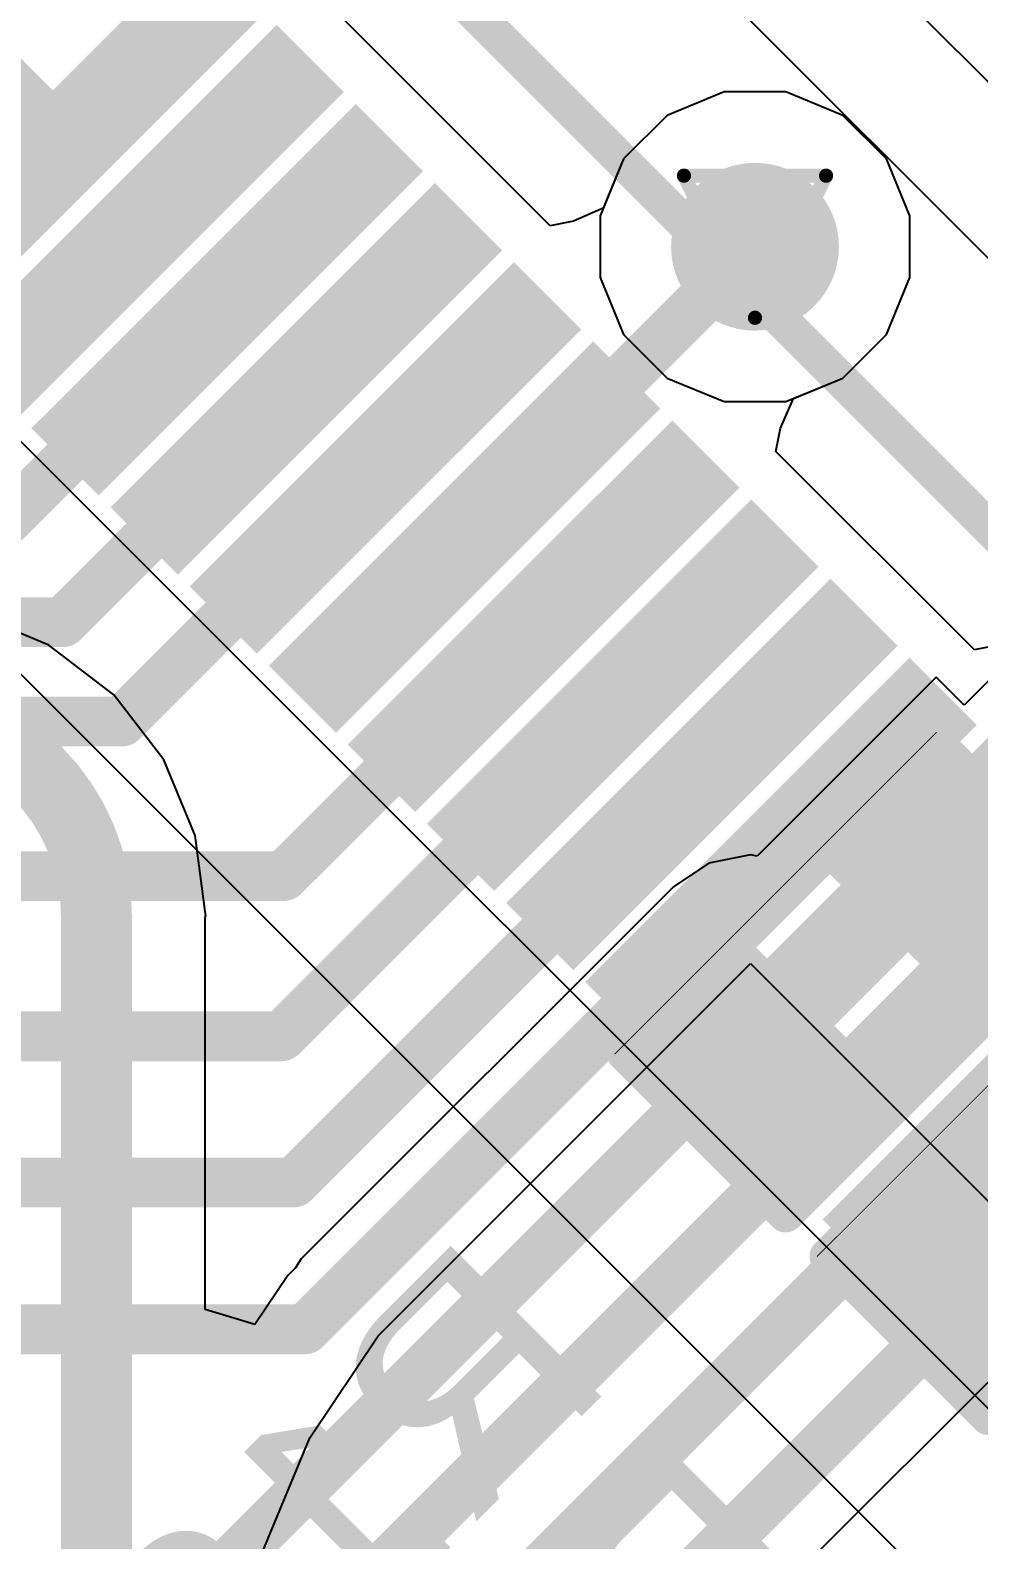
# Model space of a CAD drawing. Header units: inches. Extents: x 0 to 5359, y 0 to 5098.
# Drawn here: x 45.12 to 48.51, y 54.04 to 59.44 of the extents above; entities that cross this region are included whole.
import ezdxf

# ---------------------------------------------------------------- set-up
doc = ezdxf.new("R2010")
doc.units = ezdxf.units.IN
for name, color, linetype in [('Bottom Layer', 5, 'Continuous'), ('Bottom Overlay', 54, 'Continuous'), ('Bottom Paste', 16, 'Continuous'), ('Bottom Solder', 6, 'Continuous'), ('Drill Drawing', 1, 'Continuous'), ('Layer 1', 16, 'Continuous'), ('Layer 2', 76, 'Continuous'), ('Top Layer', 1, 'Continuous'), ('Top Overlay', 2, 'Continuous'), ('Top Paste', 8, 'Continuous'), ('Top Solder', 216, 'Continuous'), ('Via Holes', 16, 'Continuous')]:
    doc.layers.add(name, color=color, linetype=linetype)
doc.styles.add('Arial', font='', dxfattribs={"height": 0.2})
doc.styles.get('Arial').set_extended_font_data('Arial')

# ---------------------------------------------------------------- blocks, each defined once
blk = doc.blocks.new('LQFP_128_EP_14_14__64')
at = {"layer": 'Top Layer'}
for points in [[(-6.3001398, -6.849681499999999), (-6.100140199999999, -6.849681499999999), (-6.100140199999999, -8.3496785), (-6.3001398, -8.3496785)], [(-5.9000898, -6.849681499999999), (-5.7000902, -6.849681499999999), (-5.7000902, -8.3496785), (-5.9000898, -8.3496785)], [(-5.50004234, -6.849681499999999), (-5.300042739999999, -6.849681499999999), (-5.300042739999999, -8.3496785), (-5.50004234, -8.3496785)], [(-5.099989799999999, -6.849681499999999), (-4.8999902, -6.849681499999999), (-4.8999902, -8.3496785), (-5.099989799999999, -8.3496785)], [(-4.6999398, -6.849681499999999), (-4.499940199999999, -6.849681499999999), (-4.499940199999999, -8.3496785), (-4.6999398, -8.3496785)], [(-4.29989234, -6.849681499999999), (-4.09989274, -6.849681499999999), (-4.09989274, -8.3496785), (-4.29989234, -8.3496785)], [(-3.8998398, -6.849681499999999), (-3.699840199999999, -6.849681499999999), (-3.699840199999999, -8.3496785), (-3.8998398, -8.3496785)], [(-3.50004634, -6.849681499999999), (-3.30004674, -6.849681499999999), (-3.30004674, -8.3496785), (-3.50004634, -8.3496785)], [(-3.09974234, -6.849681499999999), (-2.89974274, -6.849681499999999), (-2.89974274, -8.3496785), (-3.09974234, -8.3496785)], [(-2.6999438, -6.849681499999999), (-2.4999442, -6.849681499999999), (-2.4999442, -8.3496785), (-2.6999438, -8.3496785)], [(-2.2996398, -6.849681499999999), (-2.0996402, -6.849681499999999), (-2.0996402, -8.3496785), (-2.2996398, -8.3496785)], [(-1.9000978, -6.849681499999999), (-1.7000982, -6.849681499999999), (-1.7000982, -8.3496785), (-1.9000978, -8.3496785)], [(-1.49954234, -6.849681499999999), (-1.29954274, -6.849681499999999), (-1.29954274, -8.3496785), (-1.49954234, -8.3496785)], [(-1.10000034, -6.849681499999999), (-0.90000074, -6.849681499999999), (-0.90000074, -8.3496785), (-1.10000034, -8.3496785)]]:
    blk.add_hatch(color=1, dxfattribs=at).paths.add_polyline_path(points)
at = {"layer": 'Top Paste'}
for points in [[(-6.3001398, -6.849681499999999), (-6.100140199999999, -6.849681499999999), (-6.100140199999999, -8.3496785), (-6.3001398, -8.3496785)], [(-5.9000898, -6.849681499999999), (-5.7000902, -6.849681499999999), (-5.7000902, -8.3496785), (-5.9000898, -8.3496785)], [(-5.50004234, -6.849681499999999), (-5.300042739999999, -6.849681499999999), (-5.300042739999999, -8.3496785), (-5.50004234, -8.3496785)], [(-5.099989799999999, -6.849681499999999), (-4.8999902, -6.849681499999999), (-4.8999902, -8.3496785), (-5.099989799999999, -8.3496785)], [(-4.6999398, -6.849681499999999), (-4.499940199999999, -6.849681499999999), (-4.499940199999999, -8.3496785), (-4.6999398, -8.3496785)], [(-4.29989234, -6.849681499999999), (-4.09989274, -6.849681499999999), (-4.09989274, -8.3496785), (-4.29989234, -8.3496785)], [(-3.8998398, -6.849681499999999), (-3.699840199999999, -6.849681499999999), (-3.699840199999999, -8.3496785), (-3.8998398, -8.3496785)], [(-3.50004634, -6.849681499999999), (-3.30004674, -6.849681499999999), (-3.30004674, -8.3496785), (-3.50004634, -8.3496785)], [(-3.09974234, -6.849681499999999), (-2.89974274, -6.849681499999999), (-2.89974274, -8.3496785), (-3.09974234, -8.3496785)], [(-2.6999438, -6.849681499999999), (-2.4999442, -6.849681499999999), (-2.4999442, -8.3496785), (-2.6999438, -8.3496785)], [(-2.2996398, -6.849681499999999), (-2.0996402, -6.849681499999999), (-2.0996402, -8.3496785), (-2.2996398, -8.3496785)], [(-1.9000978, -6.849681499999999), (-1.7000982, -6.849681499999999), (-1.7000982, -8.3496785), (-1.9000978, -8.3496785)], [(-1.49954234, -6.849681499999999), (-1.29954274, -6.849681499999999), (-1.29954274, -8.3496785), (-1.49954234, -8.3496785)], [(-1.10000034, -6.849681499999999), (-0.90000074, -6.849681499999999), (-0.90000074, -8.3496785), (-1.10000034, -8.3496785)]]:
    blk.add_hatch(color=8, dxfattribs=at).paths.add_polyline_path(points)
at = {"layer": 'Top Solder'}
for points in [[(-6.37013966, -6.77968164), (-6.03014034, -6.77968164), (-6.03014034, -8.419678359999999), (-6.37013966, -8.419678359999999)], [(-5.970089659999999, -6.77968164), (-5.63009034, -6.77968164), (-5.63009034, -8.419678359999999), (-5.970089659999999, -8.419678359999999)], [(-5.5700422, -6.77968164), (-5.23004288, -6.77968164), (-5.23004288, -8.419678359999999), (-5.5700422, -8.419678359999999)], [(-5.16998966, -6.77968164), (-4.829990339999999, -6.77968164), (-4.829990339999999, -8.419678359999999), (-5.16998966, -8.419678359999999)], [(-4.76993966, -6.77968164), (-4.42994034, -6.77968164), (-4.42994034, -8.419678359999999), (-4.76993966, -8.419678359999999)], [(-4.3698922, -6.77968164), (-4.029892879999999, -6.77968164), (-4.029892879999999, -8.419678359999999), (-4.3698922, -8.419678359999999)], [(-3.96983966, -6.77968164), (-3.62984034, -6.77968164), (-3.62984034, -8.419678359999999), (-3.96983966, -8.419678359999999)], [(-3.5700462, -6.77968164), (-3.23004688, -6.77968164), (-3.23004688, -8.419678359999999), (-3.5700462, -8.419678359999999)], [(-3.1697422, -6.77968164), (-2.82974288, -6.77968164), (-2.82974288, -8.419678359999999), (-3.1697422, -8.419678359999999)], [(-2.76994366, -6.77968164), (-2.42994434, -6.77968164), (-2.42994434, -8.419678359999999), (-2.76994366, -8.419678359999999)], [(-2.36963966, -6.77968164), (-2.02964034, -6.77968164), (-2.02964034, -8.419678359999999), (-2.36963966, -8.419678359999999)], [(-1.97009766, -6.77968164), (-1.63009834, -6.77968164), (-1.63009834, -8.419678359999999), (-1.97009766, -8.419678359999999)], [(-1.5695422, -6.77968164), (-1.22954288, -6.77968164), (-1.22954288, -8.419678359999999), (-1.5695422, -8.419678359999999)], [(-1.1700002, -6.77968164), (-0.83000088, -6.77968164), (-0.83000088, -8.419678359999999), (-1.1700002, -8.419678359999999)]]:
    blk.add_hatch(color=216, dxfattribs=at).paths.add_polyline_path(points)
at = {"layer": 'Top Overlay'}
blk.add_lwpolyline([(-6.249924, -6.249924, 0.127, 0.127, 0), (6.249924, -6.249924, 0.127, 0.127, 0)], format="xyseb", dxfattribs=at)
blk = doc.blocks.new('R___0402_B_180')
at = {"layer": 'Bottom Layer'}
for points in [[(-0.2412999999999999, 0.3174999999999999), (-0.2413000000000001, -0.3175), (-0.6985, -0.3174999999999999), (-0.6985, 0.3175)], [(0.6985, 0.3174999999999999), (0.6985, -0.3175), (0.2412999999999999, -0.3174999999999999), (0.2413000000000001, 0.3175)]]:
    blk.add_hatch(color=5, dxfattribs=at).paths.add_polyline_path(points)
at = {"layer": 'Bottom Paste'}
for points in [[(-0.2412999999999999, 0.3174999999999999), (-0.2413000000000001, -0.3175), (-0.6985, -0.3174999999999999), (-0.6985, 0.3175)], [(0.6985, 0.3174999999999999), (0.6985, -0.3175), (0.2412999999999999, -0.3174999999999999), (0.2413000000000001, 0.3175)]]:
    blk.add_hatch(color=16, dxfattribs=at).paths.add_polyline_path(points)
at = {"layer": 'Bottom Solder'}
for points in [[(-0.1862988399999999, 0.3725011599999999), (-0.18629884, -0.3725011600000001), (-0.75350116, -0.3725011599999999), (-0.75350116, 0.3725011600000001)], [(0.75350116, 0.3725011599999999), (0.75350116, -0.3725011600000001), (0.1862988399999999, -0.3725011599999999), (0.18629884, 0.3725011600000001)]]:
    blk.add_hatch(color=6, dxfattribs=at).paths.add_polyline_path(points)
at = {"layer": 'Bottom Overlay'}
for points in [[(-0.7874, 0.4064, 0.127, 0.127, 0), (0.7874, 0.4064, 0.127, 0.127, 0)], [(-0.7874, 0.4064, 0.127, 0.127, 0), (-0.7874, -0.4064, 0.127, 0.127, 0)], [(-0.8128, 0.4318, 0.0032258, 0.0032258, 0), (0.8128, 0.4318, 0.0032258, 0.0032258, 0)], [(0.7874, 0.4064, 0.127, 0.127, 0), (0.7874, -0.4064, 0.127, 0.127, 0)], [(-0.7874, -0.4064, 0.127, 0.127, 0), (0.7874, -0.4064, 0.127, 0.127, 0)]]:
    blk.add_lwpolyline(points, format="xyseb", dxfattribs=at)
for points in [[(-0.8191499999999999, 0.4064, 0.0635, 0.0635, 1), (-0.7556499999999999, 0.4064, 0.0635, 0.0635, 1)], [(-0.8191499999999999, 0.4064, 0.0635, 0.0635, 1), (-0.7556499999999999, 0.4064, 0.0635, 0.0635, 1)], [(-0.81360518, 0.4318, 0.0016129, 0.0016129, 1), (-0.8119948199999999, 0.4318, 0.0016129, 0.0016129, 1)], [(0.7556499999999999, 0.4064, 0.0635, 0.0635, 1), (0.8191499999999999, 0.4064, 0.0635, 0.0635, 1)], [(0.7556499999999999, 0.4064, 0.0635, 0.0635, 1), (0.8191499999999999, 0.4064, 0.0635, 0.0635, 1)], [(0.8119948199999999, 0.4318, 0.0016129, 0.0016129, 1), (0.81360518, 0.4318, 0.0016129, 0.0016129, 1)], [(-0.8191499999999999, -0.4064, 0.0635, 0.0635, 1), (-0.7556499999999999, -0.4064, 0.0635, 0.0635, 1)], [(-0.8191499999999999, -0.4064, 0.0635, 0.0635, 1), (-0.7556499999999999, -0.4064, 0.0635, 0.0635, 1)], [(0.7556499999999999, -0.4064, 0.0635, 0.0635, 1), (0.8191499999999999, -0.4064, 0.0635, 0.0635, 1)], [(0.7556499999999999, -0.4064, 0.0635, 0.0635, 1), (0.8191499999999999, -0.4064, 0.0635, 0.0635, 1)]]:
    blk.add_lwpolyline(points, format="xyseb", close=True, dxfattribs=at)
blk = doc.blocks.new('R___0402_B_181')
at = {"layer": 'Bottom Layer'}
for points in [[(-0.2412999999999999, 0.3174999999999999), (-0.2413000000000001, -0.3175), (-0.6985, -0.3174999999999999), (-0.6985, 0.3175)], [(0.6985, 0.3174999999999999), (0.6985, -0.3175), (0.2412999999999999, -0.3174999999999999), (0.2413000000000001, 0.3175)]]:
    blk.add_hatch(color=5, dxfattribs=at).paths.add_polyline_path(points)
at = {"layer": 'Bottom Paste'}
for points in [[(-0.2412999999999999, 0.3174999999999999), (-0.2413000000000001, -0.3175), (-0.6985, -0.3174999999999999), (-0.6985, 0.3175)], [(0.6985, 0.3174999999999999), (0.6985, -0.3175), (0.2412999999999999, -0.3174999999999999), (0.2413000000000001, 0.3175)]]:
    blk.add_hatch(color=16, dxfattribs=at).paths.add_polyline_path(points)
at = {"layer": 'Bottom Solder'}
for points in [[(-0.1862988399999999, 0.3725011599999999), (-0.18629884, -0.3725011600000001), (-0.75350116, -0.3725011599999999), (-0.75350116, 0.3725011600000001)], [(0.75350116, 0.3725011599999999), (0.75350116, -0.3725011600000001), (0.1862988399999999, -0.3725011599999999), (0.18629884, 0.3725011600000001)]]:
    blk.add_hatch(color=6, dxfattribs=at).paths.add_polyline_path(points)
at = {"layer": 'Bottom Overlay'}
for points in [[(-0.7874, 0.4064, 0.127, 0.127, 0), (0.7874, 0.4064, 0.127, 0.127, 0)], [(-0.7874, 0.4064, 0.127, 0.127, 0), (-0.7874, -0.4064, 0.127, 0.127, 0)], [(-0.8128, 0.4318, 0.0032258, 0.0032258, 0), (0.8128, 0.4318, 0.0032258, 0.0032258, 0)], [(0.7874, 0.4064, 0.127, 0.127, 0), (0.7874, -0.4064, 0.127, 0.127, 0)], [(-0.7874, -0.4064, 0.127, 0.127, 0), (0.7874, -0.4064, 0.127, 0.127, 0)]]:
    blk.add_lwpolyline(points, format="xyseb", dxfattribs=at)
for points in [[(-0.8191499999999999, 0.4064, 0.0635, 0.0635, 1), (-0.7556499999999999, 0.4064, 0.0635, 0.0635, 1)], [(-0.8191499999999999, 0.4064, 0.0635, 0.0635, 1), (-0.7556499999999999, 0.4064, 0.0635, 0.0635, 1)], [(-0.81360518, 0.4318, 0.0016129, 0.0016129, 1), (-0.8119948199999999, 0.4318, 0.0016129, 0.0016129, 1)], [(0.7556499999999999, 0.4064, 0.0635, 0.0635, 1), (0.8191499999999999, 0.4064, 0.0635, 0.0635, 1)], [(0.7556499999999999, 0.4064, 0.0635, 0.0635, 1), (0.8191499999999999, 0.4064, 0.0635, 0.0635, 1)], [(0.8119948199999999, 0.4318, 0.0016129, 0.0016129, 1), (0.81360518, 0.4318, 0.0016129, 0.0016129, 1)], [(-0.8191499999999999, -0.4064, 0.0635, 0.0635, 1), (-0.7556499999999999, -0.4064, 0.0635, 0.0635, 1)], [(-0.8191499999999999, -0.4064, 0.0635, 0.0635, 1), (-0.7556499999999999, -0.4064, 0.0635, 0.0635, 1)], [(0.7556499999999999, -0.4064, 0.0635, 0.0635, 1), (0.8191499999999999, -0.4064, 0.0635, 0.0635, 1)], [(0.7556499999999999, -0.4064, 0.0635, 0.0635, 1), (0.8191499999999999, -0.4064, 0.0635, 0.0635, 1)]]:
    blk.add_lwpolyline(points, format="xyseb", close=True, dxfattribs=at)

msp = doc.modelspace()

# ---------------------------------------------------------------- hatches: boundary and pattern name
at = {"layer": 'Bottom Layer'}
h = msp.add_hatch(color=5, dxfattribs=at)
edge = h.paths.add_edge_path()
edge.add_arc((47.71483472, 58.66806147999999), 0.2999994, 0, 360)
at = {"layer": 'Layer 1'}
h = msp.add_hatch(color=16, dxfattribs=at)
edge = h.paths.add_edge_path()
edge.add_arc((47.71483472, 58.66806147999999), 0.2999994, 0, 360)
at = {"layer": 'Layer 2'}
h = msp.add_hatch(color=76, dxfattribs=at)
edge = h.paths.add_edge_path()
edge.add_arc((47.71483472, 58.66806147999999), 0.2999994, 0, 360)
at = {"layer": 'Top Layer'}
h = msp.add_hatch(color=1, dxfattribs=at)
edge = h.paths.add_edge_path()
edge.add_arc((47.71483472, 58.66806147999999), 0.2999994, 0, 360)
at = {"layer": 'Via Holes'}
h = msp.add_hatch(color=7, dxfattribs=at)
edge = h.paths.add_edge_path()
edge.add_arc((47.71483472, 58.66806147999999), 0.1499997, 0, 360)

# ---------------------------------------------------------------- linework, layer by layer
at = {"layer": 'Bottom Layer'}
for p, q in [((47.60463682, 59.22206087999999), (47.40102026, 59.13772018)), ((47.82503261999999, 59.22206087999999), (47.60463682, 59.22206087999999)), ((48.02864918, 59.13772018), (47.82503261999999, 59.22206087999999)), ((47.40102026, 59.13772018), (47.24517602, 58.98187593999999)), ((48.18449342, 58.98187593999999), (48.02864918, 59.13772018)), ((47.24517602, 58.98187593999999), (47.16083532, 58.77825938)), ((48.26883412, 58.77825938), (48.18449342, 58.98187593999999)), ((47.16083532, 58.77825938), (47.16083532, 58.55786358)), ((48.26883412, 58.55786358), (48.26883412, 58.77825938)), ((47.16083532, 58.55786358), (47.24517602, 58.35424702)), ((48.18449342, 58.35424702), (48.26883412, 58.55786358)), ((47.24517602, 58.35424702), (47.40102026, 58.19840278)), ((48.02864918, 58.19840278), (48.18449342, 58.35424702)), ((47.40102026, 58.19840278), (47.60463682, 58.11406208)), ((47.82503261999999, 58.11406208), (48.02864918, 58.19840278)), ((47.60463682, 58.11406208), (47.82503261999999, 58.11406208)), ((45.19083164, 57.2435863), (44.92050706, 57.35555965999999)), ((45.42296478, 57.06546625999999), (45.19083164, 57.2435863)), ((48.6768267, 57.24377426), (48.46225004, 57.0291976)), ((48.36297159999999, 57.12847604), (47.72283317999999, 56.48833762)), ((48.46225004, 57.0291976), (48.36297159999999, 57.12847604)), ((45.60108482, 56.83333311999999), (45.42296478, 57.06546625999999)), ((45.71305818, 56.56300853999999), (45.60108482, 56.83333311999999)), ((45.75124962, 56.27291513999999), (45.71305818, 56.56300853999999)), ((47.54977282, 56.46362087999999), (47.42374564, 56.37941226)), ((47.6984314, 56.49319156), (47.54977282, 56.46362087999999)), ((47.72283317999999, 56.48833762), (47.6984314, 56.49319156)), ((47.42374564, 56.37941226), (46.09289485999999, 55.04856147999999)), ((45.74912618, 54.8675433), (45.74912618, 56.27291513999999)), ((45.74912618, 56.27291513999999), (45.75124962, 56.27291513999999)), ((46.36758062, 54.77387572), (47.6984314, 56.1047265)), ((47.6984314, 56.1047265), (48.87124338, 54.93191451999999)), ((46.07164268, 55.01675305999999), (46.04458406, 54.98969698)), ((46.09289485999999, 55.04856147999999), (46.07164268, 55.01675305999999)), ((46.04458406, 54.98969698), (45.92692618, 54.81360894)), ((48.87124338, 54.93191451999999), (47.31358584, 53.37425189999999)), ((45.92692618, 54.81360894), (45.74912618, 54.8675433)), ((46.12382952, 54.40907583999999), (46.36758062, 54.77387572)), ((45.9559279, 54.00372993999999), (46.12382952, 54.40907583999999))]:
    msp.add_line(p, q, dxfattribs=at)
for points in [[(48.45123406, 56.37724818, 0.3809999999999999, 0.3809999999999999, 0), (49.22605598, 57.1520701, 0.3809999999999999, 0.3809999999999999, 0)], [(44.63041365999999, 57.0031626, 0.254, 0.254, -0.4142135623730951), (45.36066112, 56.27291513999999, 0.254, 0.254, 0)], [(48.45123406, 56.33231557999999, 0.3809999999999999, 0.3809999999999999, 0), (48.45123406, 56.37724818, 0.3809999999999999, 0.3809999999999999, 0)], [(45.36066112, 25.36246642, 0.254, 0.254, 0), (45.36066112, 56.27291513999999, 0.254, 0.254, 0)]]:
    msp.add_lwpolyline(points, format="xyseb", dxfattribs=at)
for points in [[(48.35598406, 56.37724818, 0.1905, 0.1905, 1), (48.54648406, 56.37724818, 0.1905, 0.1905, 1)], [(48.35598406, 56.37724818, 0.1905, 0.1905, 1), (48.54648406, 56.37724818, 0.1905, 0.1905, 1)], [(48.35598406, 56.33231557999999, 0.1905, 0.1905, 1), (48.54648406, 56.33231557999999, 0.1905, 0.1905, 1)], [(45.29716112, 56.27291513999999, 0.127, 0.127, 1), (45.42416111999999, 56.27291513999999, 0.127, 0.127, 1)], [(45.29716112, 56.27291513999999, 0.127, 0.127, 1), (45.42416111999999, 56.27291513999999, 0.127, 0.127, 1)]]:
    msp.add_lwpolyline(points, format="xyseb", close=True, dxfattribs=at)
at = {"layer": 'Drill Drawing'}
for points in [[(47.46083471999999, 58.92206148, 0.0508, 0.0508, 0), (47.96883472, 58.92206148, 0.0508, 0.0508, 0)], [(47.46083471999999, 58.92206148, 0.0508, 0.0508, 0), (47.71483472, 58.41406148, 0.0508, 0.0508, 0)], [(47.71483472, 58.41406148, 0.0508, 0.0508, 0), (47.96883472, 58.92206148, 0.0508, 0.0508, 0)]]:
    msp.add_lwpolyline(points, format="xyseb", dxfattribs=at)
for points in [[(47.44813472, 58.92206148, 0.0254, 0.0254, 1), (47.47353472, 58.92206148, 0.0254, 0.0254, 1)], [(47.44813472, 58.92206148, 0.0254, 0.0254, 1), (47.47353472, 58.92206148, 0.0254, 0.0254, 1)], [(47.95613472, 58.92206148, 0.0254, 0.0254, 1), (47.98153472, 58.92206148, 0.0254, 0.0254, 1)], [(47.95613472, 58.92206148, 0.0254, 0.0254, 1), (47.98153472, 58.92206148, 0.0254, 0.0254, 1)], [(47.70213472, 58.41406148, 0.0254, 0.0254, 1), (47.72753471999999, 58.41406148, 0.0254, 0.0254, 1)], [(47.70213472, 58.41406148, 0.0254, 0.0254, 1), (47.72753471999999, 58.41406148, 0.0254, 0.0254, 1)]]:
    msp.add_lwpolyline(points, format="xyseb", close=True, dxfattribs=at)
at = {"layer": 'Layer 1'}
for p, q in [((47.60463682, 59.22206087999999), (47.40102026, 59.13772018)), ((47.82503261999999, 59.22206087999999), (47.60463682, 59.22206087999999)), ((48.02864918, 59.13772018), (47.82503261999999, 59.22206087999999)), ((47.40102026, 59.13772018), (47.24517602, 58.98187593999999)), ((48.18449342, 58.98187593999999), (48.02864918, 59.13772018)), ((47.24517602, 58.98187593999999), (47.16083532, 58.77825938)), ((48.26883412, 58.77825938), (48.18449342, 58.98187593999999)), ((47.16083532, 58.77825938), (47.16083532, 58.55786358)), ((48.26883412, 58.55786358), (48.26883412, 58.77825938)), ((47.16083532, 58.55786358), (47.24517602, 58.35424702)), ((48.18449342, 58.35424702), (48.26883412, 58.55786358)), ((47.24517602, 58.35424702), (47.40102026, 58.19840278)), ((48.02864918, 58.19840278), (48.18449342, 58.35424702)), ((47.40102026, 58.19840278), (47.60463682, 58.11406208)), ((47.82503261999999, 58.11406208), (48.02864918, 58.19840278)), ((47.60463682, 58.11406208), (47.82503261999999, 58.11406208))]:
    msp.add_line(p, q, dxfattribs=at)
at = {"layer": 'Layer 2'}
for p, q in [((45.70025912, 61.47451509999999), (50.00112173999999, 57.17365248)), ((51.79047808, 56.01455904), (47.44742606, 60.35761105999999)), ((49.81687268, 53.24485668), (42.8625, 60.19924206)), ((42.31639999999999, 59.91284435999999), (48.37602466, 53.8532197))]:
    msp.add_line(p, q, dxfattribs=at)
at = {"layer": 'Top Layer'}
for p, q in [((46.57036914, 59.1557364), (45.8059155, 59.92019004)), ((47.60463682, 59.22206087999999), (47.40102026, 59.13772018)), ((47.82503261999999, 59.22206087999999), (47.60463682, 59.22206087999999)), ((48.02864918, 59.13772018), (47.82503261999999, 59.22206087999999)), ((46.98303532, 58.74307021999999), (46.57036914, 59.1557364)), ((47.40102026, 59.13772018), (47.24517602, 58.98187593999999)), ((48.18449342, 58.98187593999999), (48.02864918, 59.13772018)), ((47.24517602, 58.98187593999999), (47.17210022, 58.80545516)), ((48.26883412, 58.77825938), (48.18449342, 58.98187593999999)), ((47.17210022, 58.80545516), (47.06568184, 58.75942781999999)), ((47.06568184, 58.75942781999999), (46.98303532, 58.74307021999999)), ((48.26883412, 58.55786358), (48.26883412, 58.77825938)), ((48.18449342, 58.35424702), (48.26883412, 58.55786358)), ((48.02864918, 58.19840278), (48.18449342, 58.35424702)), ((47.85222839999999, 58.12532698), (48.02864918, 58.19840278)), ((47.80620105999999, 58.0189086), (47.85222839999999, 58.12532698)), ((47.78984346, 57.93626208), (47.80620105999999, 58.0189086)), ((48.49902669999999, 57.22707884), (47.78984346, 57.93626208)), ((48.59587182, 57.24624822000001), (48.49902669999999, 57.22707884))]:
    msp.add_line(p, q, dxfattribs=at)
for points in [[(40.65099312, 63.65523971999999, 0.1778, 0.1778, 0), (45.2621142, 59.04411864, 0.1778, 0.1778, 0)], [(45.2621142, 59.04412118, 0.1778, 0.1778, 0), (45.26211674, 59.04412118, 0.1778, 0.1778, 0)], [(44.83123876, 58.04749375999999, 0.1778, 0.1778, 0), (45.54498892, 58.76124392, 0.1778, 0.1778, 0)], [(45.54498892, 58.76124392, 0.1778, 0.1778, 0), (45.544994, 58.76124392, 0.1778, 0.1778, 0)], [(46.67650558, 57.62973234, 0.1778, 0.1778, 0), (47.71483472, 58.66806147999999, 0.1778, 0.1778, 0)], [(45.03066431999999, 57.68115972, 0.1778, 0.1778, 0), (45.82787126, 58.47836666, 0.1778, 0.1778, 0)], [(45.24082392, 57.32555972, 0.1778, 0.1778, 0), (46.11075106, 58.19548686, 0.1778, 0.1778, 0)], [(45.45097844, 56.96995971999999, 0.1778, 0.1778, 0), (46.39362832, 57.9126096, 0.1778, 0.1778, 0)], [(46.03007812, 56.41754527999999, 0.1778, 0.1778, 0), (46.95938538, 57.34685253999999, 0.1778, 0.1778, 0)], [(43.37444716, 57.32555972, 0.1778, 0.1778, 0), (45.24082392, 57.32555972, 0.1778, 0.1778, 0)], [(46.02256988, 55.8446432, 0.1778, 0.1778, 0), (47.2420823, 57.06415561999999, 0.1778, 0.1778, 0)], [(43.03004856, 56.96995971999999, 0.1778, 0.1778, 0), (45.45097844, 56.96995971999999, 0.1778, 0.1778, 0)], [(46.06625279999999, 55.32221092, 0.1778, 0.1778, 0), (47.5251399, 56.78109802, 0.1778, 0.1778, 0)], [(46.1063848, 54.796944, 0.1778, 0.1778, 0), (47.80783936, 56.49839856, 0.1778, 0.1778, 0)], [(43.74823102, 56.41754527999999, 0.1778, 0.1778, 0), (46.03007812, 56.41754527999999, 0.1778, 0.1778, 0)], [(45.79642605999999, 53.92087005999999, 0.1778, 0.1778, 0), (48.09089696, 56.21534096, 0.1778, 0.1778, 0)], [(45.78859524, 53.348001, 0.1778, 0.1778, 0), (48.37341608, 55.93282183999999, 0.1778, 0.1778, 0)], [(44.42836428, 55.8446432, 0.1778, 0.1778, 0), (46.02256988, 55.8446432, 0.1778, 0.1778, 0)], [(45.996987, 52.98992196, 0.1778, 0.1778, 0), (48.65665148, 55.64958643999999, 0.1778, 0.1778, 0)], [(46.00407868, 52.4319754, 0.1778, 0.1778, 0), (48.9391706, 55.36706732, 0.1778, 0.1778, 0)], [(43.35674336, 55.32221092, 0.1778, 0.1778, 0), (46.06625279999999, 55.32221092, 0.1778, 0.1778, 0)], [(44.50456428, 54.796944, 0.1778, 0.1778, 0), (46.1063848, 54.796944, 0.1778, 0.1778, 0)]]:
    msp.add_lwpolyline(points, format="xyseb", dxfattribs=at)
for points in [[(45.2176642, 59.04412118, 0.08889999999999999, 0.08889999999999999, 1), (45.3065642, 59.04412118, 0.08889999999999999, 0.08889999999999999, 1)], [(45.2176642, 59.04411864, 0.08889999999999999, 0.08889999999999999, 1), (45.3065642, 59.04411864, 0.08889999999999999, 0.08889999999999999, 1)], [(45.21766674, 59.04412118, 0.08889999999999999, 0.08889999999999999, 1), (45.30656674, 59.04412118, 0.08889999999999999, 0.08889999999999999, 1)], [(45.50053892, 58.76124392, 0.08889999999999999, 0.08889999999999999, 1), (45.58943892, 58.76124392, 0.08889999999999999, 0.08889999999999999, 1)], [(45.50053892, 58.76124392, 0.08889999999999999, 0.08889999999999999, 1), (45.58943892, 58.76124392, 0.08889999999999999, 0.08889999999999999, 1)], [(45.500544, 58.76124392, 0.08889999999999999, 0.08889999999999999, 1), (45.58944399999999, 58.76124392, 0.08889999999999999, 0.08889999999999999, 1)], [(47.67038472, 58.66806147999999, 0.08889999999999999, 0.08889999999999999, 1), (47.75928472, 58.66806147999999, 0.08889999999999999, 0.08889999999999999, 1)], [(45.78342126, 58.47836666, 0.08889999999999999, 0.08889999999999999, 1), (45.87232126, 58.47836666, 0.08889999999999999, 0.08889999999999999, 1)], [(46.06630105999999, 58.19548686, 0.08889999999999999, 0.08889999999999999, 1), (46.15520106, 58.19548686, 0.08889999999999999, 0.08889999999999999, 1)], [(46.34917832, 57.9126096, 0.08889999999999999, 0.08889999999999999, 1), (46.43807832, 57.9126096, 0.08889999999999999, 0.08889999999999999, 1)], [(46.63205557999999, 57.62973234, 0.08889999999999999, 0.08889999999999999, 1), (46.72095557999999, 57.62973234, 0.08889999999999999, 0.08889999999999999, 1)], [(46.91493538, 57.34685253999999, 0.08889999999999999, 0.08889999999999999, 1), (47.00383538, 57.34685253999999, 0.08889999999999999, 0.08889999999999999, 1)], [(45.19637392, 57.32555972, 0.08889999999999999, 0.08889999999999999, 1), (45.28527391999999, 57.32555972, 0.08889999999999999, 0.08889999999999999, 1)], [(45.19637392, 57.32555972, 0.08889999999999999, 0.08889999999999999, 1), (45.28527391999999, 57.32555972, 0.08889999999999999, 0.08889999999999999, 1)], [(47.1976323, 57.06415561999999, 0.08889999999999999, 0.08889999999999999, 1), (47.2865323, 57.06415561999999, 0.08889999999999999, 0.08889999999999999, 1)], [(45.40652844, 56.96995971999999, 0.08889999999999999, 0.08889999999999999, 1), (45.49542844, 56.96995971999999, 0.08889999999999999, 0.08889999999999999, 1)], [(45.40652844, 56.96995971999999, 0.08889999999999999, 0.08889999999999999, 1), (45.49542844, 56.96995971999999, 0.08889999999999999, 0.08889999999999999, 1)], [(47.4806899, 56.78109802, 0.08889999999999999, 0.08889999999999999, 1), (47.5695899, 56.78109802, 0.08889999999999999, 0.08889999999999999, 1)], [(47.76338936, 56.49839856, 0.08889999999999999, 0.08889999999999999, 1), (47.85228935999999, 56.49839856, 0.08889999999999999, 0.08889999999999999, 1)], [(45.98562811999999, 56.41754527999999, 0.08889999999999999, 0.08889999999999999, 1), (46.07452812, 56.41754527999999, 0.08889999999999999, 0.08889999999999999, 1)], [(45.98562811999999, 56.41754527999999, 0.08889999999999999, 0.08889999999999999, 1), (46.07452812, 56.41754527999999, 0.08889999999999999, 0.08889999999999999, 1)], [(48.04644696, 56.21534096, 0.08889999999999999, 0.08889999999999999, 1), (48.13534696, 56.21534096, 0.08889999999999999, 0.08889999999999999, 1)], [(48.32896608, 55.93282183999999, 0.08889999999999999, 0.08889999999999999, 1), (48.41786608, 55.93282183999999, 0.08889999999999999, 0.08889999999999999, 1)], [(45.97811987999999, 55.8446432, 0.08889999999999999, 0.08889999999999999, 1), (46.06701988, 55.8446432, 0.08889999999999999, 0.08889999999999999, 1)], [(45.97811987999999, 55.8446432, 0.08889999999999999, 0.08889999999999999, 1), (46.06701988, 55.8446432, 0.08889999999999999, 0.08889999999999999, 1)], [(46.0218028, 55.32221092, 0.08889999999999999, 0.08889999999999999, 1), (46.1107028, 55.32221092, 0.08889999999999999, 0.08889999999999999, 1)], [(46.0218028, 55.32221092, 0.08889999999999999, 0.08889999999999999, 1), (46.1107028, 55.32221092, 0.08889999999999999, 0.08889999999999999, 1)], [(46.0619348, 54.796944, 0.08889999999999999, 0.08889999999999999, 1), (46.1508348, 54.796944, 0.08889999999999999, 0.08889999999999999, 1)], [(46.0619348, 54.796944, 0.08889999999999999, 0.08889999999999999, 1), (46.1508348, 54.796944, 0.08889999999999999, 0.08889999999999999, 1)]]:
    msp.add_lwpolyline(points, format="xyseb", close=True, dxfattribs=at)

# ---------------------------------------------------------------- block references
for name, p, rotation in [('LQFP_128_EP_14_14__64', (55.02006268, 60.03374581999999), 315), ('R___0402_B_181', (48.09356396, 56.05084547999999), 45), ('R___0402_B_180', (48.81736236, 55.32704707999999), 45)]:
    msp.add_blockref(name, p, dxfattribs=dict(rotation=rotation))

# ---------------------------------------------------------------- texts
at = {"layer": 'Bottom Overlay', "style": 'Arial', "text_generation_flag": 2}
for s, p in [('R18', (47.22697692, 54.61842518)), ('R19', (48.02897684, 53.87369717999999))]:
    msp.add_text(s, height=0.7619999999999999, rotation=45, dxfattribs=at).set_placement(p)

doc.saveas('drawing.dxf')
